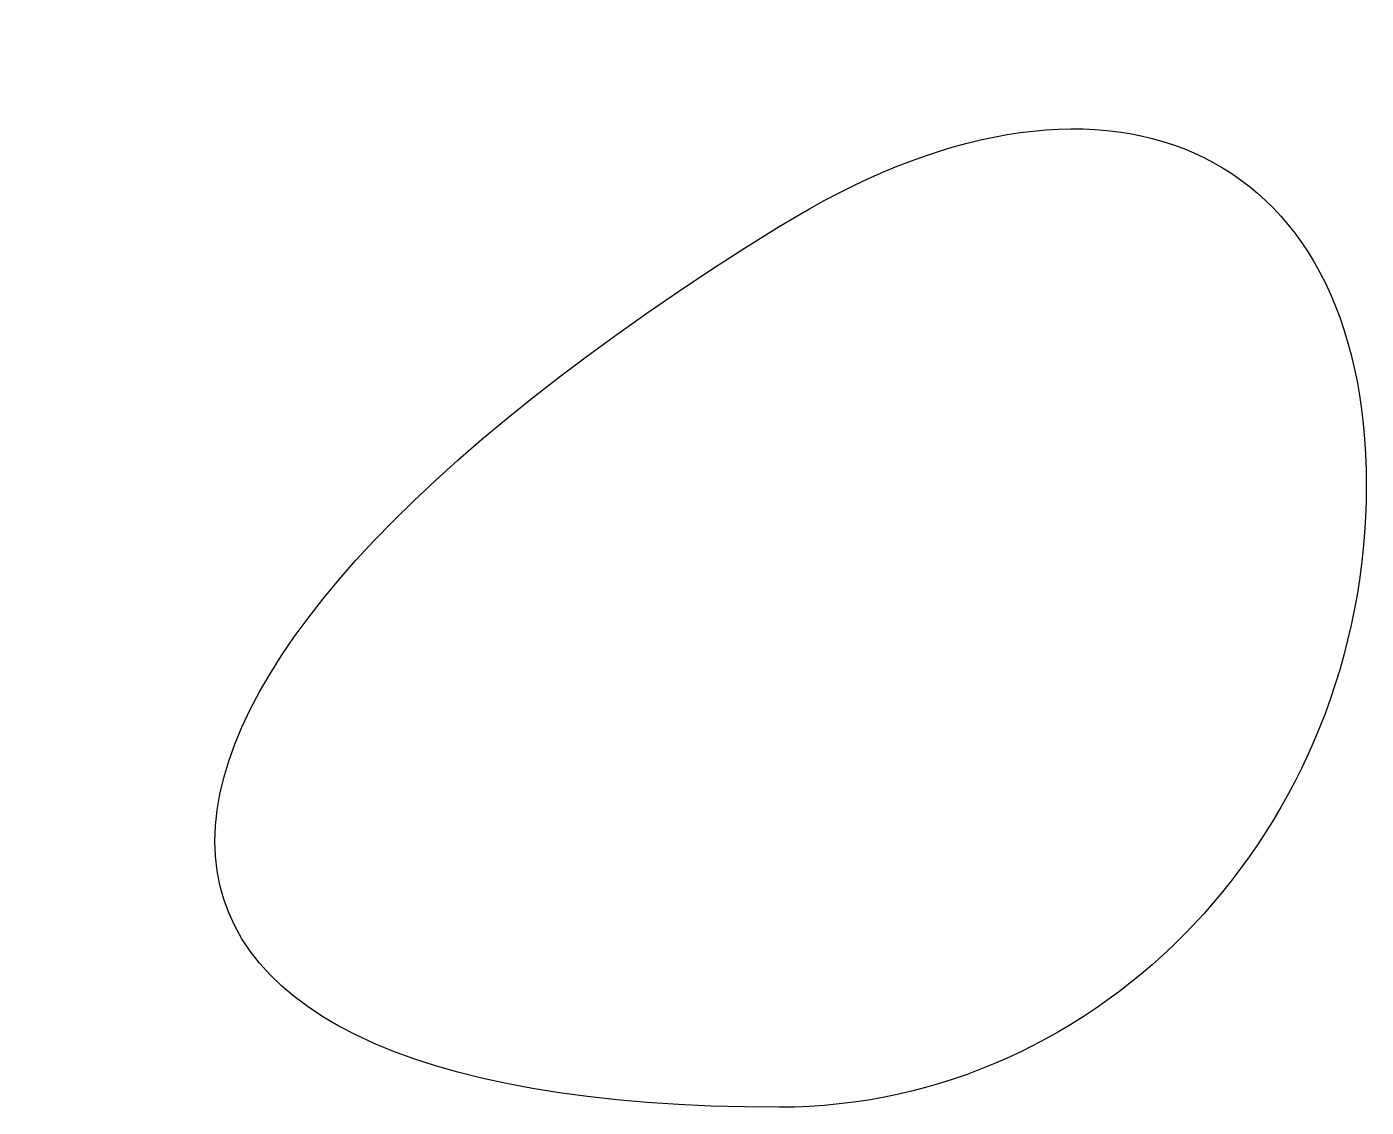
# Model space of a CAD drawing. Header units: centimetres. Extents: x -14.7 to 45.9, y -14.7 to 14.7.
# Drawn here: x 41.8448 to 41.9052, y 14.0032 to 14.0518 of the extents above; entities that cross this region are included whole.
import ezdxf

# ---------------------------------------------------------------- set-up
doc = ezdxf.new("R2010")
doc.units = ezdxf.units.CM
doc.header["$MEASUREMENT"] = 0
doc.layers.add('Layer 1', color=7, linetype='Continuous')

msp = doc.modelspace()

# ---------------------------------------------------------------- linework, layer by layer
at = {"layer": 'Layer 1'}
msp.add_open_spline([(41.90517, 14.03118), (41.90517, 14.04659), (41.89327, 14.05184), (41.87872, 14.04284), (41.87872, 14.04284), (41.84481, 14.02189), (41.84481, 14.00316), (41.87872, 14.00316), (41.87872, 14.00316), (41.89327, 14.00316), (41.90517, 14.01577), (41.90517, 14.03118)], degree=3, knots=[0, 0, 0, 0, 0.25, 0.25, 0.25, 0.25, 0.5, 0.5, 0.5, 0.5, 1, 1, 1, 1], dxfattribs=at)

doc.saveas('drawing.dxf')
